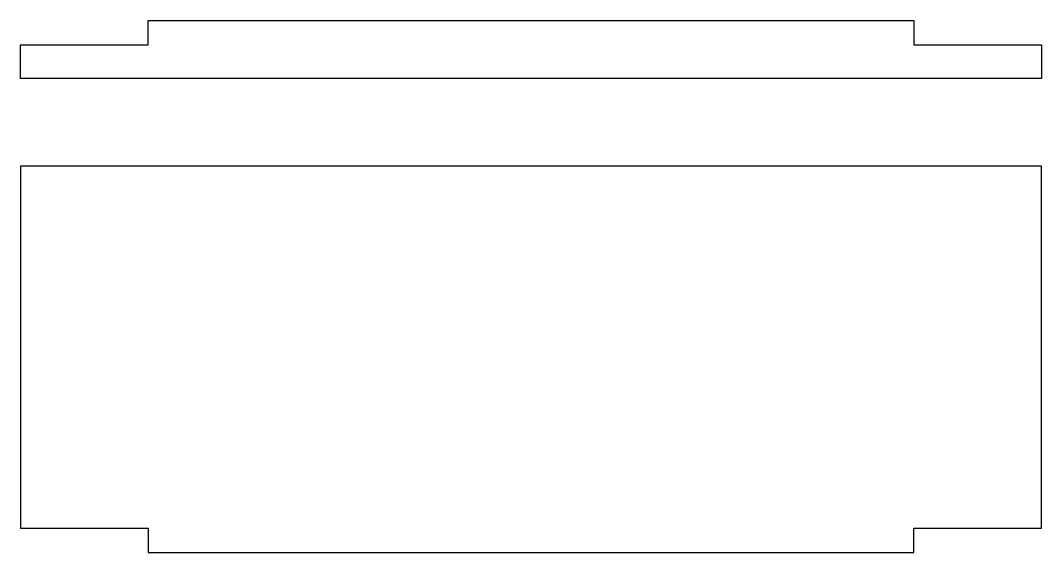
# Model space of a CAD drawing. Header units: millimetres. Extents: x -100 to 100, y -104 to 0.
import ezdxf

# ---------------------------------------------------------------- set-up
doc = ezdxf.new("R2010")
doc.units = ezdxf.units.MM
doc.layers.get('0').update_dxf_attribs({"linetype": 'CONTINUOUS'})

msp = doc.modelspace()

# ---------------------------------------------------------------- linework, layer by layer
for points in [[(-100, -11.4), (-100, -4.8), (-75, -4.8), (-75, 0), (75, 0), (75, -4.8), (100, -4.8), (100, -11.4)], [(-100, -99.52), (-75, -99.52), (-75, -104.32), (75, -104.32), (75, -99.52), (100, -99.52), (100, -28.55), (-100, -28.55)]]:
    msp.add_lwpolyline(points, close=True)

doc.saveas('drawing.dxf')
